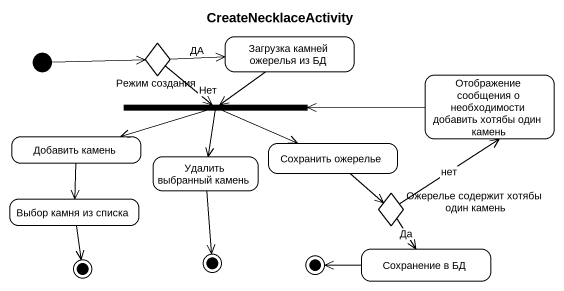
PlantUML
@startuml
title CreateNecklaceActivity
hide empty description
state "Режим создания" as Режим_создания <<choice>>
state "Загрузка камней ожерелья из БД" as Загрузка_камней_ожерелья_из
state "Отображение сообщения о необходимости добавить хотябы один камень" as Отображение_сообщения_о
state fork1 <<fork>>
state "Добавить камень" as Добавить_камень
state "Удалить выбранный камень" as Удалить_выбранный_камень
state "Сохранить ожерелье" as Сохранить_ожерелье
state "Выбор камня из списка" as Выбор_камня_из_списка
state "Ожерелье содержит хотябы один камень" as Ожерелье_содержит_хотябы <<choice>>
state "Сохранение в БД" as Сохранение_в_БД
state final1 <<end>>
state final2 <<end>>
state final3 <<end>>
[*] -right-> Режим_создания
Режим_создания -right-> Загрузка_камней_ожерелья_из : ДА
Режим_создания --> fork1 : Нет
Загрузка_камней_ожерелья_из --> fork1
Отображение_сообщения_о -left-> fork1
fork1 -left-> Добавить_камень
fork1 --> Удалить_выбранный_камень
fork1 -right-> Сохранить_ожерелье
Добавить_камень --> Выбор_камня_из_списка
Удалить_выбранный_камень --> final2
Сохранить_ожерелье --> Ожерелье_содержит_хотябы
Выбор_камня_из_списка --> final1
Ожерелье_содержит_хотябы -up-> Отображение_сообщения_о : нет
Ожерелье_содержит_хотябы --> Сохранение_в_БД : Да
Сохранение_в_БД -left-> final3
@enduml
